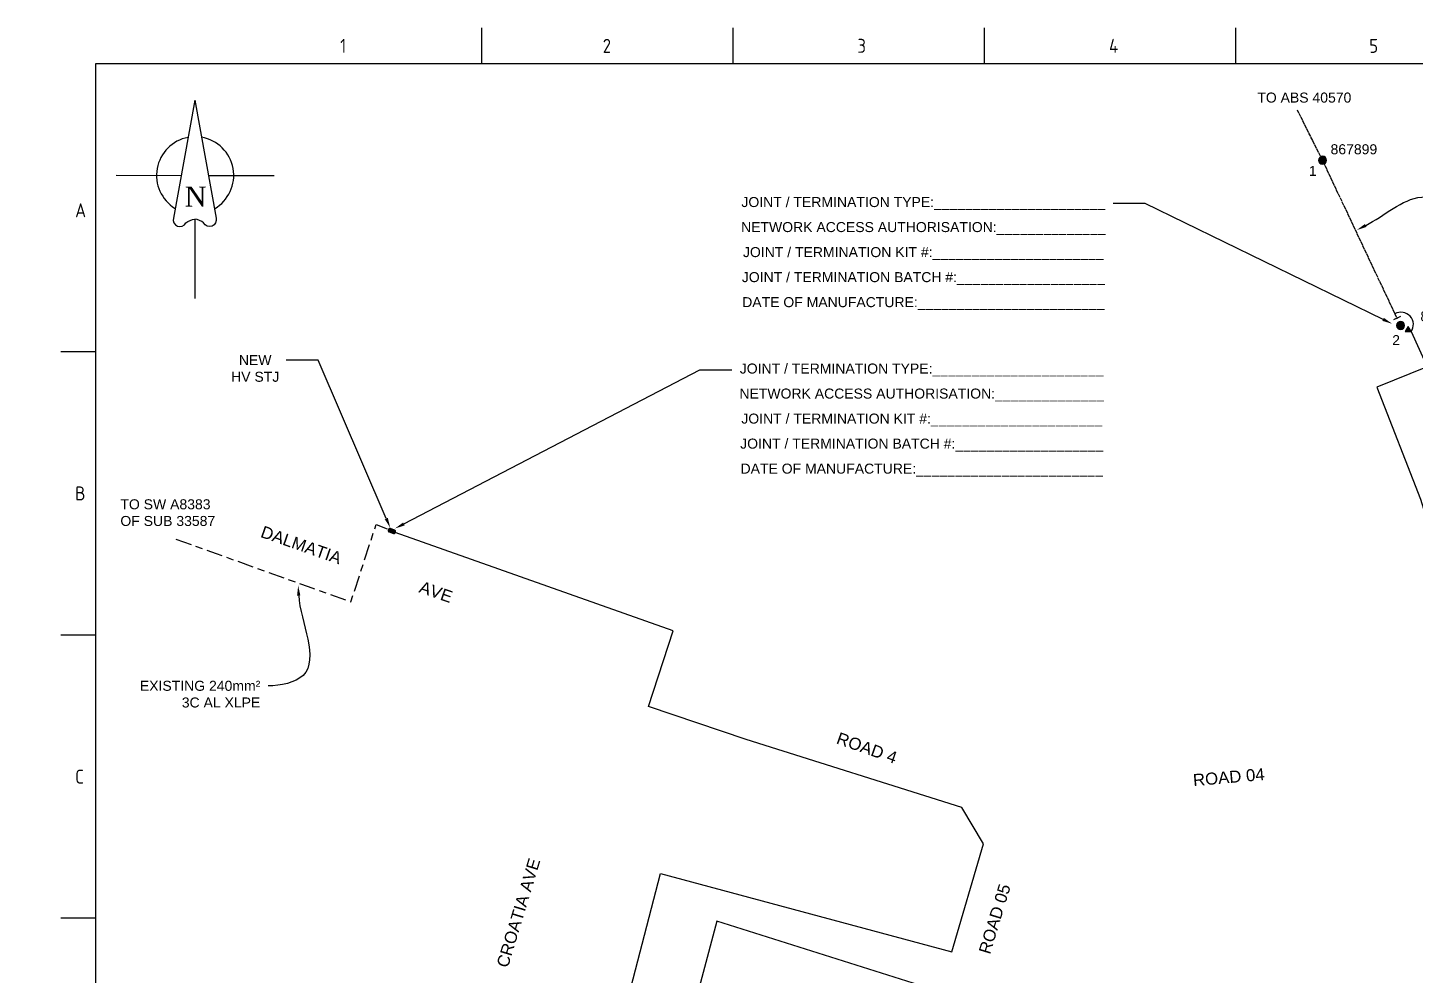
# Paper-space layout 'Sheet(2)' of a CAD drawing. Header units: metres. Extents: x -37 to 809, y -3 to 584.
# Drawn here: x -37 to 309.4, y 347.1 to 583.8 of the extents above; entities that cross this region are included whole.
import ezdxf
from ezdxf import colors
from ezdxf.entities.mleader import LeaderData, LeaderLine
from ezdxf.enums import TextEntityAlignment as Align
from ezdxf.math import Vec2, Vec3

# ---------------------------------------------------------------- set-up
doc = ezdxf.new("R2010")
doc.units = ezdxf.units.M
doc.linetypes.add('Cable Exist OH', pattern=[1, 1, 0])
doc.linetypes.add('Cable Exist UG', pattern=[8.2, 4, -1.2, 1.8, -1.2])
doc.layers.get('0').update_dxf_attribs({"color": 6})
doc.layers.add('Cadastre Roads_SP_EXT', color=9, linetype='Continuous', lineweight=5)
for name, color, linetype in [('Equip_SP_HV_EXT', 7, 'Continuous'), ('Notes', 7, 'Continuous'), ('OH_Details_SP_MISC', 7, 'Continuous'), ('SupportsOH_SP_TR_HV_LV_SL_EXT', 7, 'Continuous'), ('SupportsUG_SP_EXT', 7, 'Continuous')]:
    doc.layers.add(name, color=color, linetype=linetype)
doc.styles.add('iecISOCP', font='isocp.shx')
doc.styles.add('iecNAME', font='times.ttf')
doc.styles.add('POLE_LABEL', font='arial.ttf')
doc.styles.get("Standard").update_dxf_attribs({"font": 'arial.ttf'})
doc.linetypes.add('Cable New UG', pattern='A,7,-0.25,["x",Standard,S=2,R=0,X=0.2,Y=-0.8],-2.1', length=9.35)

# ---------------------------------------------------------------- blocks, each defined once
blk = doc.blocks.new('A1_FRAME_TITLE')
at = {"layer": 'Notes', "linetype": 'Continuous'}
for p, q in [((89.14, 574.39), (89.14, 583.39)), ((154.65, 574.39), (154.65, 583.39)), ((220.16, 574.39), (220.16, 583.39)), ((285.67, 574.39), (285.67, 583.39)), ((-11.55, 574.39), (-11.55, 5.97)), ((-11.55, 502.43), (-20.55, 502.43)), ((-11.56, 431.68), (-20.55, 431.68)), ((-11.56, 360.93), (-20.55, 360.93))]:
    blk.add_line(p, q, dxfattribs=at)
at = {"layer": 'Notes', "linetype": 'Continuous', "flags": 128}
for points in [[(149.5, 574.39), (-11.55, 574.39)], [(844.88, 574.39), (149.5, 574.39)]]:
    blk.add_lwpolyline(points, dxfattribs=at)
blk.add_attdef('DRAFT_NUM', (9.35, 23.29), '', height=2.5, rotation=90)
at = {"layer": 'Notes', "style": 'iecISOCP'}
for s, p in [('1', (52.24, 577.12)), ('2', (120.7, 577.12)), ('3', (187.09, 577.12)), ('4', (252.67, 577.12)), ('5', (320.5, 577.12)), ('A', (-16.81, 536.06)), ('B', (-16.81, 465.31)), ('C', (-16.81, 394.56))]:
    blk.add_text(s, height=3.5, dxfattribs=at).set_placement(p)
at = {"layer": 'Notes', "style": 'iecISOCP', "flags": 8}
blk.add_attdef('VERSION_NO', text='', height=2.5, rotation=90, dxfattribs=at).set_placement((302.04, 43.81), align=Align.MIDDLE_CENTER)
at = {"layer": 'Notes', "style": 'iecISOCP'}
for tag, p in [('CAP_NO', (513.19, 43.46)), ('IE_NUM', (513.05, 37.81)), ('REF_No_1', (335.24, 32.31)), ('REF_1', (362.52, 32.31)), ('HV_SWITCH', (513.46, 32.16)), ('GEN_WO', (441.71, 31.76)), ('REF_No_2', (335.24, 26.31)), ('REF_2', (362.52, 26.31)), ('OH_WO', (441.71, 25.81)), ('UBD_REF', (513.05, 25.83)), ('REF_No_3', (335.24, 20.31)), ('REF_3', (362.52, 20.31)), ('UG_WO', (441.71, 20.05)), ('GIS_MAP_No', (513.05, 20.04)), ('REF_No_4', (335.24, 14.31)), ('REF_4', (362.52, 14.31)), ('SUB_WO', (441.71, 13.81)), ('HV_OP_DIAG', (513.33, 14.2)), ('LGA', (512.95, 7.78)), ('ExportID', (-11.47, 2.39))]:
    blk.add_attdef(tag, p, '', height=2.5, dxfattribs=at)
for tag, height, p in [('T1', 3.5, (684.37, 39.47)), ('scale', 2.5, (567.76, 33.27)), ('T2', 3.5, (684.37, 34.35)), ('T3', 3.5, (684.37, 28.92)), ('DRAWN', 2.5, (567.76, 24.93)), ('T4', 3.5, (684.37, 23.66)), ('T5', 3.5, (684.37, 18.23)), ('REV', 5, (840.57, 17.1)), ('DATE', 2.5, (567.76, 16.88)), ('T6', 3.5, (684.37, 12.97)), ('CHD', 2.5, (567.76, 8.37)), ('DESIGN', 2.5, (605.62, 9.15))]:
    blk.add_attdef(tag, text='', height=height, dxfattribs=at).set_placement(p, align=Align.CENTER)
blk.add_attdef('NUM', text='', height=7, dxfattribs=at).set_placement((812.88, 20.12), align=Align.MIDDLE_CENTER)
for tag, p in [('NS', (811.23, 8.12)), ('SHTS', (825.93, 8.12))]:
    blk.add_attdef(tag, text='', height=2.5, dxfattribs=at).set_placement(p, align=Align.MIDDLE)
at = {"layer": 'Notes', "style": 'iecISOCP', "flags": 1}
for tag, p in [('ProjectType', (-6.37, -26.8)), ('ProjectNumber', (3.01, -26.82)), ('DrawingNumber', (14.96, -26.8)), ('ProjectDescription', (27.02, -26.83)), ('ExportDate', (39.74, -26.79)), ('ExportUserName', (48.61, -26.8)), ('DesignerCompanyName', (60.94, -26.79)), ('ExportAreaOfInterest', (76.55, -26.81)), ('GIS_SUCCESS', (91.45, -26.78)), ('CAD_SUCCESS', (101.24, -26.78)), ('DEPOTCODE', (111.56, -26.88)), ('ExportCategories', (119.53, -26.8)), ('Comments', (133.84, -26.88))]:
    blk.add_attdef(tag, p, '', height=1, dxfattribs=at)
blk = doc.blocks.new('NorthPnt 11(NP11)')
for p, q in [((-19.7, 0.02), (-3.49, 0)), ((3.32, 0), (19.7, -0.02)), ((-0.08, -10.94), (-0.08, -30.8))]:
    blk.add_line(p, q)
for points in [[(-0.08, 18.81), (-5.43, -10.68, 0.877048), (-2.29, -11.9, -0.1543), (-0.08, -10.94, 0.090511)], [(-0.08, 18.81), (5.26, -10.68, -0.877048), (2.13, -11.9, 0.1543), (-0.08, -10.94, -0.090511)]]:
    blk.add_lwpolyline(points, format="xyb")
for start, end in [(100.5988, 238.8643), (300.0994, 80.4374)]:
    blk.add_arc((0, 0), 9.64, start, end)
at = {"color": 7, "style": 'iecNAME'}
blk.add_text('N', height=5.02, dxfattribs=at).set_placement((-2.62, -7.82))
blk = doc.blocks.new('POLE_EXT')
blk.add_hatch(color=256).paths.add_polyline_path([(-1, 0, 1), (1, 0, 1)])
blk.add_lwpolyline([(-1, 0, 1), (1, 0, 1)], format="xyb", close=True)
for tag, height, flags, p in [('pNumber', 2.5, 8, (-17.84, 2.07)), ('OWNED_BY', 0.2, 9, (1.35, -0.4)), ('SPECIAL_USE', 0.2, 9, (1.35, -0.8)), ('STATE', 0.2, 9, (1.35, -1)), ('cLV', 0.2, 9, (1.35, -1.4)), ('hDepth', 0.2, 9, (1.35, -1.6)), ('hDia', 0.2, 9, (1.35, -1.8)), ('cHV', 0.2, 9, (1.35, -2)), ('cLinedev', 0.2, 9, (1.35, -3.4)), ('PARENT', 0.2, 9, (1.35, -0.6)), ('USAGE', 0.2, 9, (1.35, -1.2)), ('LBRACKET', 0.2, 9, (1.35, -2.2)), ('LExisting', 0.2, 9, (1.35, -2.4)), ('LANTNUMBER', 0.2, 9, (1.35, -2.6)), ('LOther', 0.2, 9, (1.35, -2.8)), ('LRemove', 0.2, 9, (1.35, -3)), ('LEGEND', 0.2, 9, (1.35, -3.2)), ('pExisting', 0.2, 9, (1.35, -3.8)), ('pFooting', 0.2, 9, (1.35, -4.4)), ('pNew', 0.2, 9, (1.35, -4.6)), ('pRelocate', 0.2, 9, (1.35, -5)), ('pRemove', 0.2, 9, (1.35, -5.2)), ('pReplace', 0.2, 9, (1.35, -5.4)), ('pStay', 0.2, 9, (1.35, -5.6)), ('pType', 0.2, 9, (1.35, -5.8)), ('cspan', 0.2, 9, (1.35, -6)), ('STREETNAME', 0.2, 9, (1.35, -6.2)), ('SUBURB', 0.2, 9, (1.35, -6.4)), ('OPERATED_BY', 0.2, 9, (1.36, -7.01)), ('LOCATION', 0.2, 9, (1.35, -3.6)), ('PFNUMBER', 0.2, 9, (1.35, -4)), ('NEWPFNUMBER', 0.2, 9, (1.35, -4.2)), ('NOTES', 0.2, 9, (1.35, -6.6)), ('MAINTAINED_BY', 0.2, 9, (1.36, -6.81))]:
    blk.add_attdef(tag, text='', height=height, dxfattribs=dict(flags=flags)).set_placement(p, align=Align.MIDDLE_LEFT)
at = {"style": 'POLE_LABEL'}
for tag, height, flags, p in [('STRUCTURE_PLANT_NUMBER', 0.2, 9, (1.35, 0.03)), ('ASSET_NUM', 2.5, 8, (2, 2)), ('STREET_CODE', 0.2, 9, (1.35, -0.2))]:
    blk.add_attdef(tag, text='', height=height, dxfattribs=dict(at, flags=flags)).set_placement(p, align=Align.MIDDLE_LEFT)
at = {"flags": 1}
blk.add_attdef('Z', (1.35, -7.33), '', height=0.2, dxfattribs=at)
blk = doc.blocks.new('UGOH_NEW')
blk.add_hatch(color=256).paths.add_polyline_path([(-0.75, 1.7), (0.75, 1.7), (0, 3)])
at = {"color": 1}
blk.add_lwpolyline([(-0.75, 1.7), (0.75, 1.7), (0, 3)], close=True, dxfattribs=at)
for tag, flags, p in [('CONSTRUCTED_VOLTAGE', 9, (1.5, 0)), ('ACTUAL_STATUS', 9, (1.5, -1.6)), ('OPERATING_VOLTAGE', 9, (1.5, -0.2)), ('ORIENTATION', 9, (1.5, -0.4)), ('STATE', 9, (1.5, -0.6)), ('OWNED_BY', 9, (1.5, -1)), ('OPERATED_BY', 9, (1.5, -1.2)), ('TYPE', 1, (1.5, -2)), ('USAGE', 9, (1.5, -0.8)), ('MAINTAINED_BY', 9, (1.5, -1.4)), ('NUMBER_OF_PHASES', 9, (1.5, -1.8))]:
    blk.add_attdef(tag, text='', height=0.2, dxfattribs=dict(flags=flags)).set_placement(p, align=Align.MIDDLE_LEFT)
blk = doc.blocks.new('*U814')
for tag, flags, p in [('Z', 1, (1.5, -2.2)), ('NOTES', 9, (1.5, -2))]:
    blk.add_attdef(tag, text='', height=0.2, dxfattribs=dict(flags=flags)).set_placement(p, align=Align.MIDDLE_LEFT)
blk.add_wipeout([(-0.25, 0), (-0.22, 1.82), (0.28, 1.81), (0.25, 0)])
blk.add_line((1.03, 1.8), (-0.97, 1.83))
at = {"flags": 9}
for tag, p in [('CONNECTOR_TYPE', (1.5, 0)), ('CONSTRUCTED_VOLTAGE', (1.5, -0.2)), ('OPERATING_VOLTAGE', (1.5, -0.6)), ('ORIENTATION', (1.5, -0.8)), ('OWNED_BY', (1.5, -1)), ('OPERATED_BY', (1.5, -1.2)), ('STATE', (1.5, -1.6)), ('NO_PHASES', (1.5, -0.4)), ('MAINTAINED_BY', (1.5, -1.4)), ('USAGE', (1.5, -1.8))]:
    blk.add_attdef(tag, text='', height=0.2, dxfattribs=at).set_placement(p, align=Align.MIDDLE_LEFT)
blk = doc.blocks.new('HV_STJ_NEW')
blk.add_hatch(color=256).paths.add_polyline_path([(-0.91, 0.13), (-0.91, -0.13, 0.414214), (-0.59, -0.45), (0.59, -0.45, 0.414214), (0.91, -0.13), (0.91, 0.13, 0.414214), (0.59, 0.45), (-0.59, 0.45, 0.414214)])
blk.add_lwpolyline([(-0.91, 0.13), (-0.91, -0.13, 0.414214), (-0.59, -0.45), (0.59, -0.45, 0.414214), (0.91, -0.13), (0.91, 0.13, 0.414214), (0.59, 0.45), (-0.59, 0.45, 0.414214)], format="xyb", close=True)
for tag, flags, p in [('ORIENTATION', 9, (1.5, 0)), ('OWNED_BY', 9, (1.5, -0.8)), ('OPERATED_BY', 9, (1.5, -1)), ('TYPE', 9, (1.5, -1.4)), ('OPERATING_VOLTAGE', 9, (1.5, -1.6)), ('CONSTRUCTED_VOLTAGE', 9, (1.5, -1.8)), ('Z', 1, (1.5, -2.2)), ('USAGE', 9, (1.5, -0.2)), ('LEGEND', 9, (1.5, -0.4)), ('NOTES', 9, (1.5, -0.6)), ('MAINTAINED_BY', 9, (1.5, -1.2)), ('NUMBER_OF_PHASES', 9, (1.5, -2))]:
    blk.add_attdef(tag, text='', height=0.2, dxfattribs=dict(flags=flags)).set_placement(p, align=Align.MIDDLE_LEFT)

psp = doc.layouts.new('Sheet(2)')

# ---------------------------------------------------------------- linework, layer by layer
at = {"layer": 'Notes', "linetype": 'Cable Exist OH'}
for points in [[(286.28, 550.68), (280.01, 563.19)], [(305.7, 509.5), (286.28, 550.68)]]:
    psp.add_lwpolyline(points, dxfattribs=at)
at = {"layer": 'Notes', "linetype": 'Cable New UG', "flags": 128}
psp.add_lwpolyline([(307.29, 508.52), (308.42, 507.88), (312.38, 499.1), (299.8, 493.98), (310.72, 466.05), (314.18, 455.03), (316.89, 444.91), (321.68, 419.22), (316.35, 412.4), (318.25, 394.73), (324.51, 389.7), (329.13, 340.11), (322.13, 331.67), (238.01, 323.85), (229.48, 324.4), (198.69, 333.21), (190.35, 343.11), (190.35, 343.11), (135.02, 360.58), (127.18, 331.2)], dxfattribs=at)
at = {"layer": 'Notes', "linetype": 'Continuous'}
psp.add_arc((305.86, 509.61), 3.1, 326.0204, 118.7555, dxfattribs=at)

# ---------------------------------------------------------------- block references
at = {"layer": 'Notes'}
psp.add_blockref('NorthPnt 11(NP11)', (4.76, 546.91), dxfattribs=at)
at = {"layer": 'Notes', "linetype": 'Cable New UG', "lineweight": 0, "rotation": 240.3167814448337}
psp.add_blockref('UGOH_NEW', (305.82, 509.36), dxfattribs=at)
at = {"layer": 'SupportsOH_SP_TR_HV_LV_SL_EXT'}
ref = psp.add_blockref('POLE_EXT', (286.28, 550.68), dxfattribs=at)
ref.add_attrib('ASSET_NUM', '867899', dxfattribs={"layer": '0', "height": 2.5, "style": 'POLE_LABEL'}).set_placement((288.28, 551.43), align=Align.BOTTOM_LEFT)
ref.add_attrib('PNUMBER', '1', (282.88, 546.77), dxfattribs={"layer": '0', "height": 2.5})
at = {"layer": 'SupportsUG_SP_EXT', "xscale": 0.958}
psp.add_blockref('A1_FRAME_TITLE', (-9.08, 0.39), dxfattribs=at)

# ---------------------------------------------------------------- texts
at = {"layer": 'Cadastre Roads_SP_EXT', "color": 7}
for s, rotation, p in [('ROAD 4', 340.5907, (164.65, 405.05)), ('ROAD 04', 4.9516, (254.06, 394.32)), ('CROATIA AVE', 73.162, (82.83, 348.77)), ('ROAD 05', 73.0784, (203.23, 352.15))]:
    psp.add_text(s, height=3, rotation=rotation, dxfattribs=at).set_placement(p)
at = {"layer": 'Notes', "insert": (269, 567.59), "char_height": 2.5, "attachment_point": 1}
psp.add_mtext_dynamic_manual_height_columns('\\pi0.9851;{\\C7;TO ABS 40570}', width=25.212, gutter_width=4, heights=[0], dxfattribs=at)

# ---------------------------------------------------------------- next in the draw order: leaders
at = {"layer": 'Notes'}
ml = psp.add_multileader_mtext('Standard', dxfattribs=at)
ml.set_content('TO SW A8383 OF SUB 33587', color=256)
ml.set_leader_properties()
ml.build(insert=Vec2(0, 0))
ml.multileader.update_dxf_attribs({"leader_type": 0, "arrow_head_size": 2.5})
ctx = ml.context
ctx.base_point, ctx.char_height, ctx.arrow_head_size, ctx.plane_origin = Vec3(-15.9, 464.71), 2.5, 2.5, Vec3(-48.02, 426.78)
notes = []
notes.append((ctx, [(1, (1, 1, 0), (-23.9, 464.71), (1, 0), 8, [(0, [(-37.03, 437.16)], 0, [])])]))
ctx.mtext.insert, ctx.mtext.width, ctx.mtext.flow_direction = Vec3(-13.9, 465.99), 24.6721, 5
ctx.mtext.has_bg_fill, ctx.mtext.bg_color, ctx.mtext.bg_scale_factor, ctx.mtext.bg_transparency, ctx.mtext.use_window_bg_color = 1, -1027028792, 1.5, 0, 1
for ctx, leaders in notes:
    for number, flags, end, landing, length, lines in leaders:
        leader = LeaderData()
        leader.index, (leader.has_last_leader_line, leader.has_dogleg_vector, leader.attachment_direction) = number, flags
        leader.last_leader_point, leader.dogleg_vector, leader.dogleg_length = Vec3(end), Vec3(landing), length
        for number, points, colour, breaks in lines:
            line = LeaderLine()
            line.index, line.vertices, line.color, line.breaks = number, Vec3.list(points), colors.encode_raw_color(colour), breaks
            leader.lines.append(line)
        ctx.leaders.append(leader)

# ---------------------------------------------------------------- next in the draw order: leaders
at = {"layer": 'OH_Details_SP_MISC'}
ml = psp.add_multileader_mtext('Standard', dxfattribs=at)
ml.set_content('NEW HV STJ', color=256)
ml.set_leader_properties()
ml.build(insert=Vec2(0, 0))
ml.multileader.update_dxf_attribs({"has_text_frame": 1, "arrow_head_size": 2.5})
ctx = ml.context
ctx.base_point, ctx.char_height, ctx.arrow_head_size, ctx.plane_origin = Vec3(12.02, 500.74), 2.5, 2.5, Vec3(94.54, 453.69)
ctx.text_align_type = 1
notes = []
notes.append((ctx, [(0, (1, 1, 0), (35.5, 500.74), (-1, 0), 8, [(0, [(53.48, 458.88)], 0, [])])]))
ctx.mtext.insert, ctx.mtext.width, ctx.mtext.alignment, ctx.mtext.flow_direction = Vec3(19.76, 502.01), 12.3122, 2, 5
ctx.mtext.has_bg_fill, ctx.mtext.bg_color, ctx.mtext.bg_scale_factor, ctx.mtext.bg_transparency, ctx.mtext.use_window_bg_color = 1, -1073741824, 1.1, 0, 1
ml = psp.add_multileader_mtext('Standard', dxfattribs=at)
ml.set_content('EXISTING 240mm² 3C AL XLPE', color=256)
ml.set_leader_properties()
ml.build(insert=Vec2(0, 0))
ml.multileader.update_dxf_attribs({"leader_type": 2, "arrow_head_size": 2.5})
ctx = ml.context
ctx.base_point, ctx.char_height, ctx.arrow_head_size, ctx.plane_origin = Vec3(-10.7, 419.36), 2.5, 2.5, Vec3(112.11, 358.42)
ctx.text_align_type = 2
notes.append((ctx, [(0, (1, 1, 0), (31.04, 419.36), (-1, 0), 8, [(0, [(30.49, 444.44), (31.71, 422)], 0, [])])]))
ctx.mtext.insert, ctx.mtext.width, ctx.mtext.alignment, ctx.mtext.flow_direction = Vec3(21.04, 420.64), 31.1521, 3, 5
ctx.mtext.has_bg_fill, ctx.mtext.bg_color, ctx.mtext.bg_scale_factor, ctx.mtext.bg_transparency, ctx.mtext.use_window_bg_color = 1, -1027028792, 1.5, 0, 1
for ctx, leaders in notes:
    for number, flags, end, landing, length, lines in leaders:
        leader = LeaderData()
        leader.index, (leader.has_last_leader_line, leader.has_dogleg_vector, leader.attachment_direction) = number, flags
        leader.last_leader_point, leader.dogleg_vector, leader.dogleg_length = Vec3(end), Vec3(landing), length
        for number, points, colour, breaks in lines:
            line = LeaderLine()
            line.index, line.vertices, line.color, line.breaks = number, Vec3.list(points), colors.encode_raw_color(colour), breaks
            leader.lines.append(line)
        ctx.leaders.append(leader)

# ---------------------------------------------------------------- next in the draw order: linework, layer by layer
at = {"layer": 'Notes', "linetype": 'Cable Exist UG', "flags": 128}
psp.add_lwpolyline([(-0.03, 456.03), (10.01, 452.43), (10.01, 452.43), (33, 444.18), (43.66, 440.4), (49.96, 459.66), (53.1, 458.48)], dxfattribs=at)
at = {"layer": 'Notes', "linetype": 'Cable New UG', "flags": 128}
psp.add_lwpolyline([(111.29, 335.27), (120.98, 372.48), (193.75, 352.97), (201.64, 379.89), (196.19, 388.98), (142.33, 405.95), (117.93, 414.19), (124.14, 433.14), (54.75, 457.73)], dxfattribs=at)

# ---------------------------------------------------------------- next in the draw order: texts
at = {"layer": 'Notes'}
psp.add_text('DALMATIA                  AVE', height=3, rotation=340.7663, dxfattribs=at).set_placement((20.88, 456.62))

# ---------------------------------------------------------------- next in the draw order: leaders
ml = psp.add_multileader_mtext('Standard', dxfattribs=at)
ml.set_content('\\pxsm1.5;{\\C7;JOINT / TERMINATION TYPE:______________________\\PNETWORK ACCESS AUTHORISATION:______________\\PJOINT / TERMINATION KIT #:______________________\\PJOINT / TERMINATION BATCH #:___________________\\PDATE OF MANUFACTURE:________________________}', color=256)
ml.set_leader_properties()
ml.build(insert=Vec2(0, 0))
ml.multileader.update_dxf_attribs({"has_text_frame": 1, "arrow_head_size": 2.5})
ctx = ml.context
ctx.base_point, ctx.char_height, ctx.arrow_head_size, ctx.plane_origin = Vec3(139.19, 539.9), 2.5, 2.5, Vec3(137.69, 523.86)
ctx.text_align_type = 1
notes = []
notes.append((ctx, [(1, (1, 1, 0), (241.99, 539.9), (-1, 0), 8, [(0, [(303.67, 509.83)], 0, [])])]))
ctx.mtext.insert, ctx.mtext.alignment, ctx.mtext.flow_direction = Vec3(186.59, 541.49), 2, 5
ctx.mtext.has_bg_fill, ctx.mtext.bg_color, ctx.mtext.bg_scale_factor, ctx.mtext.bg_transparency, ctx.mtext.use_window_bg_color = 1, -1027028792, 1.5, 0, 1
for ctx, leaders in notes:
    for number, flags, end, landing, length, lines in leaders:
        leader = LeaderData()
        leader.index, (leader.has_last_leader_line, leader.has_dogleg_vector, leader.attachment_direction) = number, flags
        leader.last_leader_point, leader.dogleg_vector, leader.dogleg_length = Vec3(end), Vec3(landing), length
        for number, points, colour, breaks in lines:
            line = LeaderLine()
            line.index, line.vertices, line.color, line.breaks = number, Vec3.list(points), colors.encode_raw_color(colour), breaks
            leader.lines.append(line)
        ctx.leaders.append(leader)

# ---------------------------------------------------------------- next in the draw order: block references
at = {"layer": 'Equip_SP_HV_EXT', "rotation": 25.59111581324298}
psp.add_blockref('*U814', (305.63, 509.6), dxfattribs=at)

# ---------------------------------------------------------------- next in the draw order: leaders
at = {"layer": 'Notes'}
ml = psp.add_multileader_mtext('Standard', dxfattribs=at)
ml.set_content('\\pxsm1.5;{\\C7;JOINT / TERMINATION TYPE:______________________\\PNETWORK ACCESS AUTHORISATION:______________\\PJOINT / TERMINATION KIT #:______________________\\PJOINT / TERMINATION BATCH #:___________________\\PDATE OF MANUFACTURE:________________________}', color=256)
ml.set_leader_properties()
ml.build(insert=Vec2(0, 0))
ml.multileader.update_dxf_attribs({"has_text_frame": 1, "arrow_head_size": 2.5})
ctx = ml.context
ctx.base_point, ctx.char_height, ctx.arrow_head_size, ctx.plane_origin = Vec3(138.77, 498.3), 2.5, 2.5, Vec3(137.27, 482.26)
ctx.text_align_type = 1
notes = []
notes.append((ctx, [(0, (1, 1, 0), (130.77, 498.3), (1, 0), 8, [(0, [(54.67, 458.68)], 0, [])])]))
ctx.mtext.insert, ctx.mtext.alignment, ctx.mtext.flow_direction = Vec3(186.18, 499.9), 2, 5
ctx.mtext.has_bg_fill, ctx.mtext.bg_color, ctx.mtext.bg_scale_factor, ctx.mtext.bg_transparency, ctx.mtext.use_window_bg_color = 1, -1027028792, 1.5, 0, 1
at = {"layer": 'OH_Details_SP_MISC'}
ml = psp.add_multileader_mtext('Standard', dxfattribs=at)
ml.set_content('EXISTING 7/4.5 AAC (MERCURY) (OH)', color=256)
ml.set_leader_properties()
ml.build(insert=Vec2(0, 0))
ml.multileader.update_dxf_attribs({"leader_type": 2, "arrow_head_size": 2.5})
ctx = ml.context
ctx.base_point, ctx.char_height, ctx.arrow_head_size, ctx.plane_origin = Vec3(319.03, 541.01), 2.5, 2.5, Vec3(448.78, 499.11)
notes.append((ctx, [(1, (1, 1, 0), (311.03, 541.01), (1, 0), 8, [(0, [(294.82, 533.25), (311.03, 541.48)], 0, [])])]))
ctx.mtext.insert, ctx.mtext.width, ctx.mtext.flow_direction = Vec3(321.03, 542.62), 36.3722, 5
ctx.mtext.has_bg_fill, ctx.mtext.bg_color, ctx.mtext.bg_scale_factor, ctx.mtext.bg_transparency, ctx.mtext.use_window_bg_color = 1, -1027028792, 1.5, 0, 1
for ctx, leaders in notes:
    for number, flags, end, landing, length, lines in leaders:
        leader = LeaderData()
        leader.index, (leader.has_last_leader_line, leader.has_dogleg_vector, leader.attachment_direction) = number, flags
        leader.last_leader_point, leader.dogleg_vector, leader.dogleg_length = Vec3(end), Vec3(landing), length
        for number, points, colour, breaks in lines:
            line = LeaderLine()
            line.index, line.vertices, line.color, line.breaks = number, Vec3.list(points), colors.encode_raw_color(colour), breaks
            leader.lines.append(line)
        ctx.leaders.append(leader)

# ---------------------------------------------------------------- next in the draw order: block references
at = {"layer": 'Notes'}
ref = psp.add_blockref('POLE_EXT', (305.77, 509.41), dxfattribs=at)
ref.add_attrib('ASSET_NUM', '867900', dxfattribs={"layer": '0', "height": 2.5, "style": 'POLE_LABEL'}).set_placement((310.71, 511.7), align=Align.MIDDLE_LEFT)
ref.add_attrib('PNUMBER', '2', (303.67, 504.49), dxfattribs={"layer": '0', "height": 2.5})
at = {"layer": 'Notes', "linetype": 'Cable New UG', "lineweight": 0, "rotation": 340.2996769691104}
psp.add_blockref('HV_STJ_NEW', (53.9, 458.05), dxfattribs=at)

doc.saveas('drawing.dxf')
